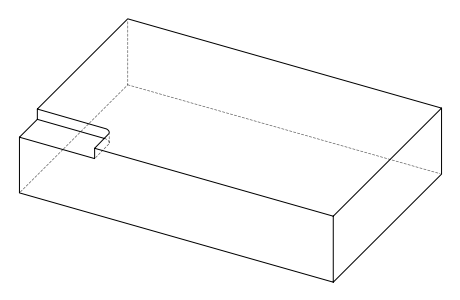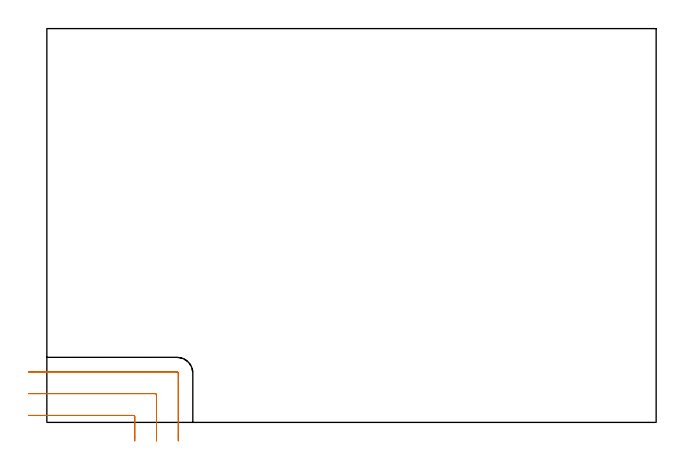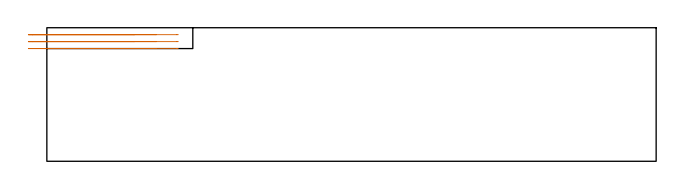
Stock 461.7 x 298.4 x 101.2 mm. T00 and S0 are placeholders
(PLAN: 1 operations, 0 tool changes, 2.6 min)
(1 MILL_CORNER_NOTCH_RECTANGULAR | CORNER_NOTCH_RECTANGULAR | UGT0201_105 | Follow Part, ap 5.5, ae 75% | 2.61 min | 85667 mm3)
(TOOL UGT0201_105 | End Mill 22 mm | D22 FL25 Z2)
(OP 1 MILL_CORNER_NOTCH_RECTANGULAR)
G17 G21 G94 G90
T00 M6
G54
G17 G0 G90 X66.6 Y-14. S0 M3
G43 Z111.2 H0
Z95.933
G94 G1 Y-11. F250.
Y4.206 F500.
G3 X65.506 Y5.3 R1.1
G1 X-11.
X-14. F250.
G0 Z111.2
X83.1 Y-14.
Z95.933
G1 Y-11.
Y20.705 F500.
G3 X82.005 Y21.8 R1.1
G1 X-11.
X-14. F250.
G0 Z111.2
X99.6 Y-14.
Z95.933
G1 Y-11.
Y37.205 F500.
G3 X98.505 Y38.3 R1.1
G1 X-11.
X-14. F250.
G0 Z111.2
X66.6 Y-14.
Z90.667
G1 Y-11.
Y4.206 F500.
G3 X65.506 Y5.3 R1.1
G1 X-11.
X-14. F250.
G0 Z111.2
X83.1 Y-14.
Z90.667
G1 Y-11.
Y20.705 F500.
G3 X82.005 Y21.8 R1.1
G1 X-11.
X-14. F250.
G0 Z111.2
X99.6 Y-14.
Z90.667
G1 Y-11.
Y37.205 F500.
G3 X98.505 Y38.3 R1.1
G1 X-11.
X-14. F250.
G0 Z111.2
X66.6 Y-14.
Z85.4
G1 Y-11.
Y4.206 F500.
G3 X65.506 Y5.3 R1.1
G1 X-11.
X-14. F250.
G0 Z111.2
X83.1 Y-14.
Z85.4
G1 Y-11.
Y20.705 F500.
G3 X82.005 Y21.8 R1.1
G1 X-11.
X-14. F250.
G0 Z111.2
X99.6 Y-14.
Z85.4
G1 Y-11.
Y37.205 F500.
G3 X98.505 Y38.3 R1.1
G1 X-11.
X-14. F250.
G0 Z111.2
M5
M2
